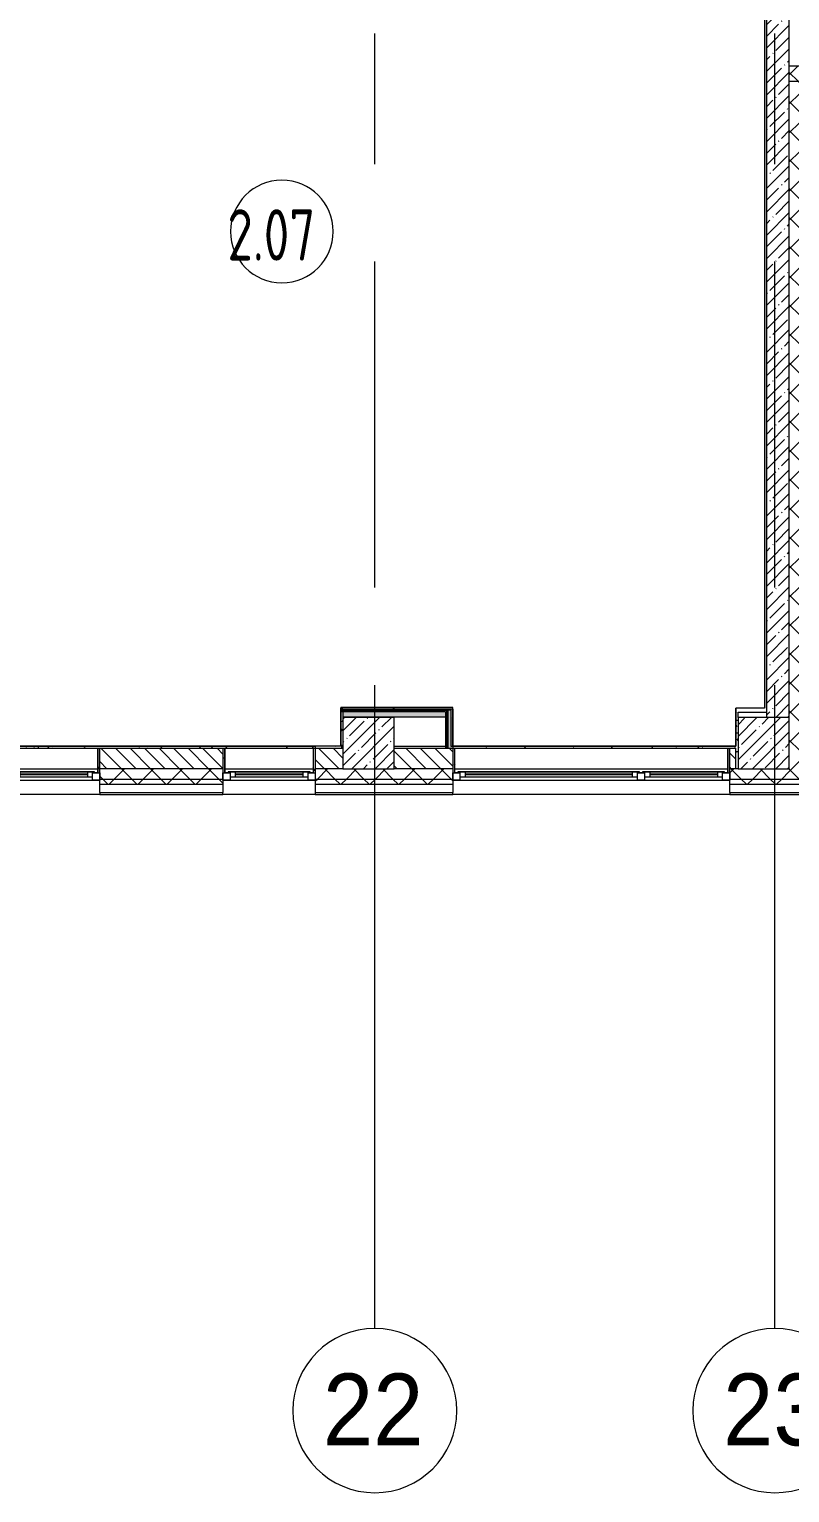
# Model space of a CAD drawing. Header units: millimetres. Extents: x -625 to 415037, y -3642 to 102118.
# Drawn here: x 226065 to 233476, y -3507 to 10756 of the extents above; entities that cross this region are included whole.
import ezdxf

# ---------------------------------------------------------------- set-up
doc = ezdxf.new("R2010")
doc.units = ezdxf.units.MM
doc.linetypes.add('Осевая', pattern=[6350, 1270, -952.5, 3175, -952.5])
for name, color, linetype, lineweight in [('A-AREA-IDEN', 7, 'Continuous', 9), ('A-GLAZ', 7, 'Continuous', 9), ('A-GLAZ-1', 7, 'Continuous', 5), ('A-WALL', 7, 'Continuous', 5), ('I-WALL', 7, 'Continuous', 5), ('S-COLS', 7, 'Continuous', 9), ('S-COLS-1', 7, 'Continuous', 5), ('Оси', 7, 'Continuous', 9), ('Оси-1', 7, 'Continuous', 20), ('Оси-2', 7, 'Осевая', 9)]:
    doc.layers.add(name, color=color, linetype=linetype, lineweight=lineweight)
doc.layers.add('A-WALL-1', color=9, linetype='Continuous', lineweight=5, true_color=0x808080)
doc.layers.add('A-WALL-FNSH-1', color=9, linetype='Continuous', lineweight=5, true_color=0x808080)
doc.styles.add('Arial', font='arial.ttf', dxfattribs={"width": 0.9, "height": 700})
doc.styles.add('СПДС', font='ГОСТ тип А.ttf', dxfattribs={"width": 0.9})
pattern_1 = [(45, (148772.12, -0.94), (-141.42136, 141.42136), []), (135, (148772.12, -0.94), (-141.42136, -141.42136), [])]
pattern_2 = [(135, (148772.12, -0.94), (-70.71068, -70.71068), [])]
pattern_3 = [(0, (148772.123, -0.94), (243.84, 60.96), [20.117, -162.763, 20.117, -162.763, -975.36]), (0, (148772.123, -0.94), (243.84, 60.96), [-365.76, 20.117, -345.643, 20.117, -162.763, -426.72]), (0, (148772.123, -0.94), (243.84, 60.96), [-914.4, 20.117, -101.803, 20.117, -284.683]), (120, (148863.563, 29.54), (-174.71291, 180.691634), [20.117, -162.763, 20.117, -162.763, -975.36]), (120, (148863.563, 29.54), (-174.71291, 180.691634), [-365.76, 20.117, -345.643, 20.117, -162.763, -426.72]), (120, (148863.563, 29.54), (-174.71291, 180.691634), [-914.4, 20.117, -101.803, 20.117, -284.683]), (240, (148894.043, 151.46), (-69.12709, -241.651634), [20.117, -162.763, 20.117, -162.763, -975.36]), (240, (148894.043, 151.46), (-69.12709, -241.651634), [-365.76, 20.117, -345.643, 20.117, -162.763, -426.72]), (240, (148894.043, 151.46), (-69.12709, -241.651634), [-914.4, 20.117, -101.803, 20.117, -284.683])]
pattern_4 = [(45, (148772.12, -0.94), (-212.132, 212.132), []), (135, (148772.12, -0.94), (-212.132, -212.132), [])]

# ---------------------------------------------------------------- blocks, each defined once
blk = doc.blocks.new('BSC_Колонна _Прямоугольная - 500х500-V292-Объем проектирования 2 этажа')
at = {"layer": 'S-COLS-1'}
h = blk.add_hatch(dxfattribs=at)
h.set_pattern_fill('FP_18', color=256, style=0, pattern_type=2)
h.set_pattern_definition([(45, (-80600, -3800), (-114.04925, 114.04925), []), (45, (-80485.95, -3800), (-114.04925, 114.04925), [201.613, -40.323, 6.706, -33.617])])
h.paths.add_polyline_path([(250, -250), (250, 250), (-250, 250), (-250, -250)])
for p, q in [((250, 250), (-250, 250)), ((-250, 250), (-250, -250)), ((250, -250), (250, 250)), ((-250, -250), (250, -250))]:
    blk.add_line(p, q, dxfattribs=at)
blk = doc.blocks.new('120_Окно_СКБ_2Ст - 120_Окно_СКБ_2Ст 2700х2500 _мал створка слева_-22808065-Объем проектирования 2 этажа')
at = {"layer": 'A-GLAZ'}
for p, q in [((-1350, -75), (-1350, -5)), ((-1350, -5), (-1280, -5)), ((-1280, -75), (-1350, -75)), ((-1280, -75), (-1300, -75)), ((-1300, -75), (-1300, -85)), ((-1300, -85), (-500, -85)), ((-500, -85), (-1300, -85)), ((-1280, -5), (-1280, -75)), ((-520, -35), (-1280, -35)), ((-1280, -35), (-1280, -75)), ((-1230, -85), (-1230, -35)), ((-570, -85), (-570, -35)), ((-520, -75), (-520, -5)), ((-520, -5), (-450, -5)), ((-520, -75), (-520, -35)), ((-450, -75), (-520, -75)), ((-500, -75), (-520, -75)), ((-500, -85), (-500, -75)), ((-450, -75), (-470, -75)), ((-470, -75), (-470, -85)), ((-470, -85), (1300, -85)), ((1300, -85), (-470, -85)), ((-450, -5), (-450, -75)), ((1280, -35), (-450, -35)), ((-450, -35), (-450, -75)), ((-400, -85), (-400, -35)), ((1230, -85), (1230, -35)), ((1280, -75), (1280, -5)), ((1280, -5), (1350, -5)), ((1280, -75), (1280, -35)), ((1350, -75), (1280, -75)), ((1300, -75), (1280, -75)), ((1300, -85), (1300, -75)), ((1350, -5), (1350, -75))]:
    blk.add_line(p, q, dxfattribs=at)
at = {"layer": 'A-GLAZ-1'}
for p, q in [((1350, -5), (-1350, -5)), ((-1330, -75), (-1300, -75)), ((-1230, -55), (-570, -55)), ((-570, -65), (-1230, -65)), ((-500, -75), (-470, -75)), ((-400, -55), (1230, -55)), ((1230, -65), (-400, -65)), ((1300, -75), (1330, -75))]:
    blk.add_line(p, q, dxfattribs=at)
blk = doc.blocks.new('120_Окно_СКБ_1Ст - 120_Окно_СКБ_1Ст 900х2500_h_-19906150-Объем проектирования 2 этажа')
at = {"layer": 'A-GLAZ'}
for p, q in [((-450, -75), (-450, -5)), ((-450, -5), (-380, -5)), ((-380, -75), (-450, -75)), ((-380, -75), (-400, -75)), ((-400, -75), (-400, -85)), ((-400, -85), (400, -85)), ((400, -85), (-400, -85)), ((-380, -5), (-380, -75)), ((380, -35), (-380, -35)), ((-380, -35), (-380, -75)), ((-330, -85), (-330, -35)), ((330, -85), (330, -35)), ((380, -75), (380, -5)), ((380, -5), (450, -5)), ((380, -75), (380, -35)), ((450, -75), (380, -75)), ((400, -75), (380, -75)), ((400, -85), (400, -75)), ((450, -5), (450, -75))]:
    blk.add_line(p, q, dxfattribs=at)
at = {"layer": 'A-GLAZ-1'}
for p, q in [((450, -5), (-450, -5)), ((-430, -75), (-400, -75)), ((-330, -55), (330, -55)), ((330, -65), (-330, -65)), ((400, -75), (430, -75))]:
    blk.add_line(p, q, dxfattribs=at)
blk = doc.blocks.new('BSC_Колонна _Прямоугольная - 500х500-V425-Объем проектирования 2 этажа')
at = {"layer": 'S-COLS-1'}
h = blk.add_hatch(dxfattribs=at)
h.set_pattern_fill('FP_174', color=256, style=0, pattern_type=2)
h.set_pattern_definition([(45, (-84450, -3800), (-114.04925, 114.04925), []), (45, (-84335.95, -3800), (-114.04925, 114.04925), [201.613, -40.323, 6.706, -33.617])])
h.paths.add_polyline_path([(-250, -250), (250, -250), (250, 250), (-250, 250), (-250, -129)])
for p, q in [((250, 250), (-250, 250)), ((-250, 250), (-250, -250)), ((250, -250), (250, 250)), ((-250, -250), (250, -250))]:
    blk.add_line(p, q, dxfattribs=at)
blk = doc.blocks.new('Ось сетки - D8-29747960-Объем проектирования 2 этажа')
at = {"layer": 'Оси-1'}
for start, end in [(360, 180), (180, 360)]:
    blk.add_arc((0, 0), 4, start, end, dxfattribs=at)
blk = doc.blocks.new('Марка_Помещения - Номер-25198446-Объем проектирования 2 этажа')
at = {"layer": 'A-AREA-IDEN'}
for start, end in [(360, 180), (180, 360)]:
    blk.add_arc((0, 0), 2.5, start, end, dxfattribs=at)

msp = doc.modelspace()

# ---------------------------------------------------------------- hatches: boundary and pattern name
at = {"layer": 'A-WALL'}
h = msp.add_hatch(dxfattribs=at)
h.set_pattern_fill('FP_24', color=256, style=0, pattern_type=2)
h.set_pattern_definition(pattern_1)
h.paths.add_polyline_path([(237979, 10249), (237982, 10249), (237982, 10399), (237976, 10399), (237976, 10249)])
h.paths.add_polyline_path([(233702, 10249), (233722, 10249), (233722, 10399), (233472, 10399), (233472, 10249), (233622, 10249)])
h = msp.add_hatch(dxfattribs=at)
h.set_pattern_fill('FP_24', color=256, style=0, pattern_type=2)
h.set_pattern_definition(pattern_1)
h.paths.add_polyline_path([(233478, 3449), (233572, 3449), (233572, 10249), (233472, 10249), (233472, 3449)])
h = msp.add_hatch(dxfattribs=at)
h.set_pattern_fill('FP_2', color=256, style=0, pattern_type=2)
h.set_pattern_definition(pattern_2)
h.paths.add_polyline_path([(229108, 3549), (229122, 3549), (229122, 3749), (228852, 3749), (228852, 3549)])
h.paths.add_polyline_path([(224762, 3549), (225852, 3549), (225852, 3749), (224752, 3749), (224752, 3549)])
h.paths.add_polyline_path([(227952, 3549), (227952, 3749), (226752, 3749), (226752, 3549), (227662, 3549)])
h = msp.add_hatch(dxfattribs=at)
h.set_pattern_fill('FP_2', color=256, style=0, pattern_type=2)
h.set_pattern_definition(pattern_2)
h.paths.add_polyline_path([(232952, 3549), (232952, 3749), (232892, 3749), (232892, 3549)])
h.paths.add_polyline_path([(229622, 3549), (230192, 3549), (230192, 3749), (229622, 3749), (229622, 3670)])
h = msp.add_hatch(dxfattribs=at)
h.set_pattern_fill('FP_24', color=256, style=0, pattern_type=2)
h.set_pattern_definition(pattern_1)
h.paths.add_polyline_path([(232972, 3449), (233472, 3449), (233472, 3549), (232892, 3549), (232892, 3449), (232952, 3449)])
h.paths.add_polyline_path([(230192, 3449), (230192, 3549), (228852, 3549), (228852, 3449), (229622, 3449)])
h.paths.add_polyline_path([(226752, 3449), (227952, 3449), (227952, 3549), (226752, 3549)])
h.paths.add_polyline_path([(224762, 3449), (225852, 3449), (225852, 3549), (224472, 3549), (224472, 3449), (224752, 3449)])
h = msp.add_hatch(dxfattribs=at)
h.set_pattern_fill('FP_24', color=256, style=0, pattern_type=2)
h.set_pattern_definition(pattern_1)
h.paths.add_polyline_path([(233481, 3399), (233572, 3399), (233572, 3449), (232892, 3449), (232892, 3399), (233472, 3399)])
h.paths.add_polyline_path([(230192, 3399), (230192, 3449), (228852, 3449), (228852, 3399), (229622, 3399)])
h.paths.add_polyline_path([(227952, 3399), (227952, 3449), (226752, 3449), (226752, 3399), (227662, 3399)])
h.paths.add_polyline_path([(224652, 3399), (225852, 3399), (225852, 3449), (224472, 3449), (224472, 3399), (224625, 3399)])
at = {"layer": 'I-WALL'}
h = msp.add_hatch(dxfattribs=at)
h.set_pattern_fill('FP_1', color=256, style=0, pattern_type=2)
h.set_pattern_definition([(45, (148772.12, -0.94), (-114.04925, 114.04925), []), (45, (148886.17, -0.94), (-114.04925, 114.04925), [201.612, -40.322, 6.706, -33.617])])
h.paths.add_polyline_path([(233441, 4049), (233472, 4049), (233472, 10899), (233252, 10899), (233252, 4049), (233282, 4049)])
h.paths.add_polyline_path([(233282, 11549), (233472, 11549), (233472, 15149), (233252, 15149), (233252, 11549), (233280, 11549)])
h = msp.add_hatch(dxfattribs=at)
h.set_pattern_fill('FP_191', color=256, style=0, pattern_type=2)
h.set_pattern_definition(pattern_3)
h.paths.add_polyline_path([(233252, 4139), (233252, 10899), (233232, 10899), (233232, 4140)])
h = msp.add_hatch(dxfattribs=at)
h.set_pattern_fill('FP_191', color=256, style=0, pattern_type=2)
h.set_pattern_definition(pattern_3)
h.paths.add_polyline_path([(229108, 3779), (229122, 3779), (229122, 4104), (229102, 4104), (229102, 3779)])
h.paths.add_polyline_path([(229108, 4129), (229122, 4129), (229122, 4144), (229102, 4142), (229102, 4129)])
h = msp.add_hatch(dxfattribs=at)
h.set_pattern_fill('FP_191', color=256, style=0, pattern_type=2)
h.set_pattern_definition(pattern_3)
h.paths.add_polyline_path([(230142, 4124), (230172, 4124), (230177, 4129), (230192, 4129), (230192, 4144), (229122, 4144), (229122, 4129), (230142, 4124)])
h = msp.add_hatch(dxfattribs=at)
h.set_pattern_fill('FP_191', color=256, style=0, pattern_type=2)
h.set_pattern_definition(pattern_3)
h.paths.add_polyline_path([(232972, 3549), (232972, 4139), (232952, 4139), (232954, 3749), (232961, 3670)])
h.paths.add_polyline_path([(232972, 3549), (232952, 3749), (232952, 3549)])
h = msp.add_hatch(dxfattribs=at)
h.set_pattern_fill('FP_191', color=256, style=0, pattern_type=2)
h.set_pattern_definition(pattern_3)
h.paths.add_polyline_path([(233252, 4099), (233252, 4139), (232972, 4139), (232972, 4099), (233251, 4099)])
h = msp.add_hatch(dxfattribs=at)
h.set_pattern_fill('FP_192', color=256, style=0, pattern_type=2)
h.set_pattern_definition(pattern_4)
h.paths.add_polyline_path([(229102, 4117), (230147, 4117), (230147, 4124), (229830, 4126), (229102, 4129)])
h = msp.add_hatch(dxfattribs=at)
h.set_pattern_fill('FP_192', color=256, style=0, pattern_type=2)
h.set_pattern_definition(pattern_4)
h.paths.add_polyline_path([(230135, 4104), (230135, 4117), (229102, 4117), (229102, 4104), (230122, 4104)])
msp.add_hatch(color=256, dxfattribs=at).paths.add_polyline_path([(230122, 4054), (230122, 4104), (229122, 4104), (229122, 4054), (229830, 4054)])
h = msp.add_hatch(dxfattribs=at)
h.set_pattern_fill('FP_192', color=256, style=0, pattern_type=2)
h.set_pattern_definition(pattern_4)
h.paths.add_polyline_path([(230122, 3749), (230135, 3749), (230135, 4104), (230122, 4104), (230122, 3769)])
h = msp.add_hatch(dxfattribs=at)
h.set_pattern_fill('FP_192', color=256, style=0, pattern_type=2)
h.set_pattern_definition(pattern_4)
h.paths.add_polyline_path([(230135, 3749), (230147, 3749), (230147, 4117), (230135, 4117), (230135, 3769)])
h = msp.add_hatch(color=256, dxfattribs=at)
h.paths.add_polyline_path([(230172, 4124), (230192, 4124), (230192, 4054), (230172, 4054), (230172, 4123)])
h.paths.add_polyline_path([(230147, 3749), (230197, 3749), (230197, 4129), (230177, 4129), (230172, 4124), (230147, 4124), (230147, 3769)])
h = msp.add_hatch(dxfattribs=at)
h.set_pattern_fill('FP_191', color=256, style=0, pattern_type=2)
h.set_pattern_definition(pattern_3)
h.paths.add_polyline_path([(229108, 3749), (229112, 3749), (229112, 3769), (225027, 3769), (225027, 3749), (228746, 3749)])
h = msp.add_hatch(dxfattribs=at)
h.set_pattern_fill('FP_191', color=256, style=0, pattern_type=2)
h.set_pattern_definition(pattern_3)
h.paths.add_polyline_path([(226752, 3509), (226752, 3749), (226732, 3749), (226732, 3509)])
h = msp.add_hatch(dxfattribs=at)
h.set_pattern_fill('FP_191', color=256, style=0, pattern_type=2)
h.set_pattern_definition(pattern_3)
h.paths.add_polyline_path([(227972, 3509), (227972, 3749), (227952, 3749), (227952, 3509)])
h = msp.add_hatch(dxfattribs=at)
h.set_pattern_fill('FP_191', color=256, style=0, pattern_type=2)
h.set_pattern_definition(pattern_3)
h.paths.add_polyline_path([(228832, 3509), (228852, 3509), (228852, 3749), (228832, 3749), (228832, 3519)])
h = msp.add_hatch(dxfattribs=at)
h.set_pattern_fill('FP_191', color=256, style=0, pattern_type=2)
h.set_pattern_definition(pattern_3)
h.paths.add_polyline_path([(230212, 3509), (230212, 3749), (230192, 3749), (230192, 3509)])
h = msp.add_hatch(dxfattribs=at)
h.set_pattern_fill('FP_191', color=256, style=0, pattern_type=2)
h.set_pattern_definition(pattern_3)
h.paths.add_polyline_path([(232721, 3749), (232952, 3749), (232952, 3769), (230197, 3769), (230197, 3749), (232360, 3749)])

# ---------------------------------------------------------------- linework, layer by layer
at = {"layer": 'A-WALL'}
for p, q in [((233232, 4139), (233232, 10879)), ((233252, 4049), (233252, 10899)), ((233472, 10249), (233722, 10249)), ((230135, 4117), (229102, 4117)), ((230122, 4104), (229102, 4104)), ((229122, 4104), (229122, 4049)), ((230135, 3749), (230135, 4117)), ((230147, 3749), (230147, 4129)), ((232952, 3549), (232952, 3749)), ((225872, 3549), (226732, 3549)), ((227952, 3549), (226752, 3549)), ((226752, 3449), (227952, 3449)), ((227972, 3549), (228832, 3549)), ((229122, 3549), (228852, 3549)), ((228852, 3449), (230192, 3449)), ((230212, 3549), (232872, 3549)), ((232892, 3449), (233572, 3449)), ((226752, 3299), (225852, 3299)), ((226752, 3399), (227952, 3399)), ((226752, 3319), (227952, 3319)), ((228852, 3299), (227952, 3299)), ((228852, 3399), (230192, 3399)), ((228852, 3319), (230192, 3319)), ((232892, 3299), (230192, 3299)), ((232892, 3399), (233622, 3399)), ((232892, 3319), (233702, 3319))]:
    msp.add_line(p, q, dxfattribs=at)
at = {"layer": 'A-WALL-1'}
for p, q in [((233472, 4049), (233472, 10899)), ((233472, 10399), (233762, 10399)), ((229122, 4144), (229102, 4144)), ((232972, 4139), (232952, 4139)), ((230197, 4129), (229102, 4129)), ((229122, 4124), (230172, 4124)), ((229122, 4054), (230122, 4054)), ((230122, 4104), (230122, 3749)), ((230172, 4124), (230172, 3769)), ((230192, 3769), (230192, 4129)), ((230197, 3749), (230197, 4129)), ((232972, 4049), (232972, 4099)), ((232972, 4099), (233252, 4099)), ((224752, 3749), (229122, 3749)), ((226732, 3749), (226732, 3509)), ((226752, 3319), (226752, 3749)), ((227952, 3749), (227952, 3319)), ((227972, 3509), (227972, 3749)), ((228832, 3749), (228832, 3509)), ((228852, 3769), (228852, 3319)), ((229122, 3769), (228852, 3769)), ((229102, 3779), (229122, 3779)), ((229112, 3749), (229112, 3769)), ((229622, 3749), (232952, 3749)), ((230172, 3769), (230192, 3769)), ((230192, 3749), (230192, 3319)), ((230212, 3509), (230212, 3749)), ((232872, 3749), (232872, 3509)), ((232892, 3319), (232892, 3749)), ((232952, 3770), (232952, 3769)), ((226732, 3509), (226752, 3509)), ((227952, 3509), (227972, 3509)), ((228832, 3509), (228852, 3509)), ((230192, 3549), (229622, 3549)), ((230192, 3509), (230212, 3509)), ((232872, 3509), (232892, 3509)), ((232972, 3549), (232892, 3549))]:
    msp.add_line(p, q, dxfattribs=at)
at = {"layer": 'A-WALL-FNSH-1'}
for p, q in [((233231, 10878), (233231, 4140)), ((229101, 4145), (229101, 3770)), ((230193, 4145), (229101, 4145)), ((229102, 3770), (229102, 4144)), ((230193, 3770), (230193, 4145)), ((232951, 4140), (232951, 3770)), ((233231, 4140), (232951, 4140)), ((232952, 3770), (232952, 4139)), ((229102, 4070), (229101, 4070)), ((229101, 3770), (225047, 3770)), ((225047, 3769), (228852, 3769)), ((226731, 3749), (226731, 3509)), ((227973, 3509), (227973, 3749)), ((228831, 3749), (228831, 3509)), ((229101, 3779), (229102, 3779)), ((229112, 3770), (229102, 3770)), ((229112, 3769), (229112, 3770)), ((230192, 3769), (232952, 3769)), ((232951, 3770), (230193, 3770)), ((230213, 3509), (230213, 3749)), ((232871, 3749), (232871, 3509)), ((226731, 3509), (226732, 3509)), ((227972, 3509), (227973, 3509)), ((228831, 3509), (228832, 3509)), ((230212, 3509), (230213, 3509)), ((232871, 3509), (232872, 3509)), ((226752, 3319), (226752, 3299)), ((226752, 3299), (227952, 3299)), ((227952, 3299), (227952, 3319)), ((228852, 3319), (228852, 3299)), ((228852, 3299), (230192, 3299)), ((230192, 3299), (230192, 3319)), ((232892, 3319), (232892, 3299)), ((232892, 3299), (233722, 3299))]:
    msp.add_line(p, q, dxfattribs=at)
at = {"layer": 'I-WALL'}
msp.add_line((229622, 3769), (230122, 3769), dxfattribs=at)
at = {"layer": 'Оси'}
for p, q in [((229432, -1907), (229432, 3093)), ((233332, -1907), (233332, 3093))]:
    msp.add_line(p, q, dxfattribs=at)
at = {"layer": 'Оси-2'}
for p, q in [((229432, 3094), (229432, 22390)), ((229432, 3093), (229432, 22389)), ((233332, 3094), (233332, 16915)), ((233332, 3093), (233332, 16914))]:
    msp.add_line(p, q, dxfattribs=at)

# ---------------------------------------------------------------- block references
at = {"layer": 'A-AREA-IDEN', "xscale": 199.9999999999999, "yscale": 199.9999999999999, "zscale": 199.9999999999999}
msp.add_blockref('Марка_Помещения - Номер-25198446-Объем проектирования 2 этажа', (228527, 8785), dxfattribs=at)
at = {"layer": 'A-GLAZ', "color": 3, "rotation": 180}
for name, p in [('120_Окно_СКБ_1Ст - 120_Окно_СКБ_1Ст 900х2500_h_-19906150-Объем проектирования 2 этажа', (226302, 3434)), ('120_Окно_СКБ_1Ст - 120_Окно_СКБ_1Ст 900х2500_h_-19906150-Объем проектирования 2 этажа', (228402, 3434)), ('120_Окно_СКБ_2Ст - 120_Окно_СКБ_2Ст 2700х2500 _мал створка слева_-22808065-Объем проектирования 2 этажа', (231542, 3434))]:
    msp.add_blockref(name, p, dxfattribs=at)
at = {"layer": 'S-COLS'}
for name, p in [('BSC_Колонна _Прямоугольная - 500х500-V292-Объем проектирования 2 этажа', (229372, 3799)), ('BSC_Колонна _Прямоугольная - 500х500-V425-Объем проектирования 2 этажа', (233222, 3799))]:
    msp.add_blockref(name, p, dxfattribs=at)
at = {"layer": 'Оси-1', "xscale": 199.9999999999999, "yscale": 199.9999999999999, "zscale": 199.9999999999999}
for p in [(229432, -2707), (233332, -2707)]:
    msp.add_blockref('Ось сетки - D8-29747960-Объем проектирования 2 этажа', p, dxfattribs=at)

# ---------------------------------------------------------------- texts
at = {"layer": 'A-AREA-IDEN', "insert": (227996, 9002), "char_height": 500, "width": 1327.59, "attachment_point": 1, "style": 'СПДС'}
msp.add_mtext('2.07', dxfattribs=at)
at = {"layer": 'Оси', "char_height": 700, "width": 1212.15, "attachment_point": 1, "style": 'Arial'}
for s, insert in [('22', (228927, -2346)), ('23', (232827, -2346))]:
    msp.add_mtext(s, dxfattribs=dict(at, insert=insert))

doc.saveas('drawing.dxf')
